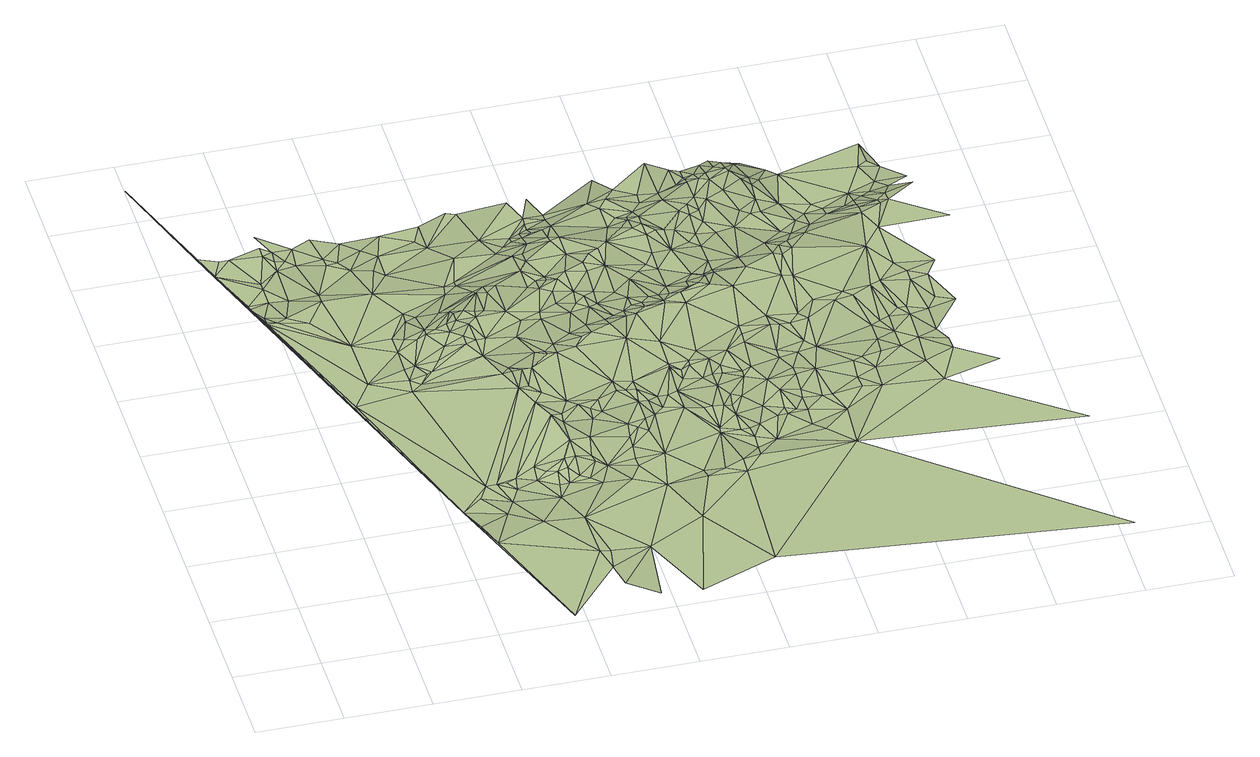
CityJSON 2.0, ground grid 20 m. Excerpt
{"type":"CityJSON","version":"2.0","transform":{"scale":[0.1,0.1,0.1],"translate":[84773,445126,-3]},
"CityObjects":{
"terrain1":{"type":"TINRelief","geometry":[{"type":"CompositeSurface","lod":"1","boundaries":[[[0,1,2]],[[3,1,0]],[[4,5,6]],[[0,2,7]],[[1,6,5]],[[8,0,7]],[[9,6,1]],[[1,5,2]],[[10,7,2]],[[8,7,10]],[[5,11,2]],[[12,3,0]],[[8,12,0]],[[13,1,3]],[[9,1,14]],[[15,16,5]],[[8,10,17]],[[15,5,18]],[[2,11,19]],[[8,17,12]],[[12,13,3]],[[14,1,20]],[[20,1,13]],[[10,2,21]],[[10,22,17]],[[5,23,11]],[[5,16,24]],[[15,24,16]],[[12,17,25]],[[2,19,21]],[[12,25,13]],[[26,5,24]],[[26,23,5]],[[10,21,22]],[[14,20,27]],[[11,28,19]],[[20,13,29]],[[15,18,30]],[[13,25,29]],[[31,17,22]],[[23,28,11]],[[14,27,32]],[[31,25,17]],[[15,33,24]],[[20,29,27]],[[26,24,34]],[[26,34,23]],[[31,22,21]],[[29,35,27]],[[36,32,27]],[[37,29,25]],[[36,27,35]],[[15,30,33]],[[23,34,38]],[[21,19,39]],[[40,35,29]],[[24,33,34]],[[19,28,41]],[[31,37,25]],[[40,36,35]],[[19,41,42]],[[43,40,29]],[[18,44,30]],[[38,34,45]],[[43,29,37]],[[46,36,47]],[[19,42,39]],[[47,36,40]],[[38,45,48]],[[38,48,49]],[[43,47,40]],[[50,41,28]],[[45,49,48]],[[34,33,51]],[[21,39,52]],[[31,21,53]],[[34,51,45]],[[54,42,41]],[[50,55,41]],[[43,37,56]],[[31,53,37]],[[23,38,57]],[[54,39,42]],[[54,41,55]],[[58,49,45]],[[43,59,47]],[[23,57,28]],[[30,60,33]],[[50,61,55]],[[21,52,62]],[[51,58,45]],[[54,55,61]],[[51,33,60]],[[30,44,63]],[[43,56,59]],[[64,52,39]],[[65,49,58]],[[54,66,39]],[[50,28,67]],[[59,68,47]],[[38,49,69]],[[37,70,56]],[[53,21,62]],[[54,61,71]],[[30,63,60]],[[66,64,39]],[[37,53,70]],[[65,58,72]],[[73,44,74]],[[75,52,64]],[[51,76,58]],[[54,77,66]],[[50,78,61]],[[54,71,79]],[[59,56,80]],[[81,72,58]],[[73,63,44]],[[81,58,76]],[[54,79,77]],[[82,73,74]],[[66,83,64]],[[65,84,49]],[[56,70,80]],[[59,85,68]],[[75,62,52]],[[51,86,76]],[[61,87,71]],[[73,60,63]],[[75,64,83]],[[65,72,88]],[[38,69,57]],[[28,57,67]],[[66,77,83]],[[59,80,85]],[[86,81,76]],[[88,72,81]],[[51,60,89]],[[50,67,78]],[[71,87,79]],[[77,90,83]],[[91,81,86]],[[61,78,87]],[[70,53,92]],[[75,83,93]],[[84,69,49]],[[77,79,94]],[[91,88,81]],[[75,93,62]],[[51,89,86]],[[80,70,95]],[[65,88,96]],[[77,94,90]],[[97,91,86]],[[80,95,85]],[[65,96,84]],[[79,98,94]],[[99,88,91]],[[79,87,98]],[[53,100,92]],[[90,94,101]],[[102,97,86]],[[83,103,93]],[[83,90,104]],[[97,99,91]],[[70,92,105]],[[96,88,99]],[[89,102,86]],[[70,105,95]],[[53,62,106]],[[90,101,104]],[[107,101,94]],[[83,104,103]],[[78,108,87]],[[108,98,87]],[[109,78,67]],[[57,110,67]],[[111,94,98]],[[112,99,97]],[[62,93,106]],[[92,100,105]],[[112,97,102]],[[60,113,89]],[[111,107,94]],[[114,101,107]],[[110,109,67]],[[115,57,69]],[[96,99,116]],[[53,117,100]],[[108,111,98]],[[104,101,114]],[[118,108,78]],[[119,84,96]],[[120,69,84]],[[73,121,60]],[[85,95,122]],[[115,123,57]],[[57,124,110]],[[123,124,57]],[[116,99,112]],[[119,120,84]],[[93,103,106]],[[124,109,110]],[[118,111,108]],[[125,102,89]],[[126,114,107]],[[119,96,127]],[[96,116,127]],[[104,114,126]],[[125,112,102]],[[115,69,128]],[[95,105,122]],[[128,69,120]],[[129,107,111]],[[115,130,123]],[[53,106,117]],[[131,78,109]],[[129,126,107]],[[130,109,124]],[[123,130,124]],[[118,129,111]],[[125,116,112]],[[118,78,132]],[[119,133,120]],[[125,127,116]],[[121,113,60]],[[103,104,134]],[[135,73,136]],[[115,128,130]],[[125,89,113]],[[119,127,137]],[[105,100,138]],[[129,139,126]],[[131,109,130]],[[104,126,134]],[[128,120,133]],[[131,132,78]],[[119,137,133]],[[103,140,106]],[[141,139,129]],[[118,142,129]],[[134,126,139]],[[105,143,122]],[[103,134,140]],[[125,144,127]],[[100,117,145]],[[141,134,139]],[[128,146,130]],[[125,113,147]],[[142,141,129]],[[118,132,148]],[[149,133,137]],[[150,128,133]],[[151,131,130]],[[135,121,73]],[[117,106,152]],[[105,138,143]],[[118,148,142]],[[127,153,137]],[[140,152,106]],[[125,147,154]],[[100,145,138]],[[150,133,149]],[[146,151,130]],[[155,149,137]],[[125,154,156]],[[157,132,131]],[[158,134,141]],[[117,152,159]],[[125,156,144]],[[142,158,141]],[[157,131,151]],[[144,153,127]],[[121,147,113]],[[140,134,160]],[[150,149,155]],[[122,143,161]],[[140,160,152]],[[153,155,137]],[[162,135,136]],[[160,134,158]],[[163,132,157]],[[117,159,145]],[[146,157,151]],[[150,164,128]],[[128,164,146]],[[142,165,158]],[[163,157,146]],[[166,148,132]],[[160,158,165]],[[143,138,161]],[[166,132,163]],[[150,155,167]],[[168,154,147]],[[144,156,169]],[[142,148,170]],[[168,156,154]],[[121,168,147]],[[144,169,153]],[[171,163,146]],[[160,172,152]],[[159,152,173]],[[174,155,153]],[[175,169,156]],[[142,176,165]],[[150,167,164]],[[166,170,148]],[[164,171,146]],[[174,167,155]],[[177,153,169]],[[175,156,168]],[[135,178,121]],[[160,165,172]],[[159,179,145]],[[166,163,180]],[[138,181,161]],[[142,170,182]],[[138,145,183]],[[184,163,171]],[[175,177,169]],[[177,174,153]],[[142,182,176]],[[184,180,163]],[[167,185,164]],[[121,186,168]],[[174,185,167]],[[173,152,172]],[[172,165,176]],[[175,187,177]],[[175,168,187]],[[121,178,186]],[[166,188,170]],[[189,164,185]],[[159,190,179]],[[138,191,181]],[[159,173,190]],[[187,174,177]],[[166,180,188]],[[138,183,191]],[[192,185,174]],[[184,171,193]],[[192,189,185]],[[183,145,179]],[[184,193,180]],[[194,182,170]],[[195,194,170]],[[195,170,188]],[[164,196,171]],[[187,197,174]],[[162,198,135]],[[192,174,197]],[[199,176,182]],[[172,176,199]],[[135,198,178]],[[200,180,193]],[[200,188,180]],[[201,197,187]],[[168,202,187]],[[189,196,164]],[[192,203,189]],[[192,197,203]],[[196,193,171]],[[204,199,182]],[[172,199,205]],[[173,172,206]],[[201,203,197]],[[186,178,207]],[[208,182,194]],[[209,195,188]],[[172,205,206]],[[202,201,187]],[[195,210,194]],[[183,179,211]],[[168,186,212]],[[204,205,199]],[[204,182,208]],[[213,190,173]],[[214,200,193]],[[213,173,206]],[[215,203,201]],[[200,216,188]],[[209,210,195]],[[217,179,190]],[[204,208,205]],[[218,189,203]],[[210,208,194]],[[209,188,216]],[[198,207,178]],[[215,201,202]],[[168,212,202]],[[183,211,219]],[[196,214,193]],[[217,211,179]],[[213,217,190]],[[214,220,200]],[[220,216,200]],[[221,196,189]],[[186,207,212]],[[222,205,208]],[[223,191,183]],[[215,218,203]],[[209,224,210]],[[222,208,210]],[[209,216,224]],[[221,189,218]],[[219,211,225]],[[217,225,211]],[[213,206,226]],[[227,206,205]],[[215,202,228]],[[229,216,220]],[[215,228,218]],[[230,183,219]],[[231,224,216]],[[198,232,207]],[[233,210,224]],[[196,234,214]],[[213,226,217]],[[235,219,225]],[[217,235,225]],[[234,220,214]],[[227,205,222]],[[236,228,202]],[[229,231,216]],[[232,212,207]],[[237,222,210]],[[233,224,231]],[[234,229,220]],[[226,206,227]],[[235,238,219]],[[239,236,202]],[[237,210,233]],[[240,218,228]],[[239,202,212]],[[221,241,196]],[[223,183,230]],[[217,242,235]],[[243,231,229]],[[196,244,234]],[[245,221,218]],[[246,228,236]],[[238,247,219]],[[235,248,238]],[[217,226,242]],[[240,245,218]],[[196,241,244]],[[243,229,234]],[[237,249,222]],[[198,250,232]],[[227,222,249]],[[233,231,251]],[[252,240,228]],[[239,246,236]],[[238,248,253]],[[247,230,219]],[[235,254,248]],[[235,242,254]],[[255,221,245]],[[238,253,247]],[[244,243,234]],[[256,245,240]],[[257,212,232]],[[258,231,243]],[[255,241,221]],[[259,228,246]],[[260,239,212]],[[226,261,242]],[[253,248,254]],[[226,227,261]],[[262,246,239]],[[258,251,231]],[[237,233,263]],[[250,257,232]],[[256,255,245]],[[256,240,252]],[[259,252,228]],[[227,249,264]],[[233,251,263]],[[265,243,244]],[[162,266,198]],[[237,263,249]],[[254,242,267]],[[253,254,267]],[[267,242,261]],[[258,243,268]],[[269,262,239]],[[265,268,243]],[[270,260,212]],[[270,212,257]],[[269,239,260]],[[253,271,247]],[[255,272,241]],[[262,259,246]],[[247,271,230]],[[261,227,273]],[[263,264,249]],[[253,267,271]],[[241,274,244]],[[227,264,273]],[[256,275,255]],[[258,268,276]],[[256,252,275]],[[276,268,265]],[[277,262,269]],[[269,260,278]],[[270,278,260]],[[258,279,251]],[[280,259,262]],[[277,280,262]],[[274,265,244]],[[259,281,252]],[[230,271,282]],[[230,282,283]],[[284,257,250]],[[275,272,255]],[[263,273,264]],[[263,251,279]],[[281,275,252]],[[258,276,285]],[[284,270,257]],[[277,269,286]],[[261,273,287]],[[288,269,278]],[[289,276,265]],[[288,278,270]],[[241,272,290]],[[291,281,259]],[[277,286,280]],[[258,285,279]],[[292,267,261]],[[263,287,273]],[[293,275,281]],[[241,290,274]],[[274,289,265]],[[288,270,284]],[[289,285,276]],[[198,266,250]],[[294,259,280]],[[293,281,291]],[[263,279,295]],[[296,271,267]],[[275,297,272]],[[298,286,269]],[[288,298,269]],[[294,291,259]],[[292,261,287]],[[299,279,285]],[[294,280,286]],[[289,299,285]],[[296,282,271]],[[293,297,275]],[[263,300,287]],[[263,295,300]],[[301,293,291]],[[288,284,302]],[[290,289,274]],[[303,299,289]],[[304,279,299]],[[304,295,279]],[[294,301,291]],[[292,305,267]],[[288,302,298]],[[301,297,293]],[[296,267,305]],[[284,250,266]],[[306,303,289]],[[304,299,303]],[[290,306,289]],[[298,307,286]],[[297,308,272]],[[294,286,307]],[[272,308,290]],[[284,309,302]],[[310,292,287]],[[311,295,304]],[[301,312,297]],[[294,312,301]],[[313,287,300]],[[311,300,295]],[[298,302,314]],[[315,310,287]],[[316,304,303]],[[316,303,306]],[[284,317,309]],[[294,307,312]],[[296,318,282]],[[312,319,297]],[[315,287,320]],[[313,320,287]],[[298,314,321]],[[298,321,307]],[[302,309,314]],[[311,313,300]],[[322,305,292]],[[297,319,323]],[[324,292,310]],[[284,325,317]],[[290,326,306]],[[327,304,316]],[[297,323,308]],[[324,322,292]],[[296,305,328]],[[311,304,329]],[[314,309,330]],[[331,316,306]],[[324,310,315]],[[321,314,330]],[[329,304,327]],[[284,266,325]],[[331,327,316]],[[312,307,332]],[[331,306,326]],[[333,330,309]],[[334,305,322]],[[335,322,324]],[[311,336,313]],[[317,333,309]],[[337,324,315]],[[312,332,319]],[[337,315,320]],[[296,328,338]],[[334,328,305]],[[321,339,307]],[[290,308,340]],[[321,330,341]],[[336,320,313]],[[334,322,335]],[[342,335,324]],[[311,329,336]],[[337,342,324]],[[290,340,326]],[[337,320,343]],[[296,338,318]],[[331,344,327]],[[333,341,330]],[[323,319,345]],[[321,341,346]],[[344,329,327]],[[342,334,335]],[[323,345,308]],[[343,320,336]],[[307,347,332]],[[321,346,339]],[[331,326,344]],[[307,339,347]],[[319,332,348]],[[337,349,342]],[[337,343,349]],[[350,328,334]],[[319,348,345]],[[349,343,336]],[[344,351,329]],[[317,325,352]],[[317,352,333]],[[338,328,353]],[[354,341,333]],[[344,326,355]],[[346,341,354]],[[356,336,329]],[[353,328,350]],[[308,357,340]],[[308,345,357]],[[344,355,351]],[[358,349,336]],[[359,334,342]],[[351,356,329]],[[162,360,266]],[[355,326,340]],[[266,352,325]],[[361,342,349]],[[351,355,362]],[[346,363,339]],[[364,348,332]],[[347,364,332]],[[352,354,333]],[[358,336,365]],[[359,350,334]],[[347,339,363]],[[351,362,356]],[[348,366,345]],[[346,354,363]],[[367,336,356]],[[365,336,367]],[[361,349,358]],[[357,345,366]],[[359,342,361]],[[347,363,364]],[[353,350,368]],[[348,369,366]],[[364,369,348]],[[355,340,370]],[[355,370,362]],[[352,371,354]],[[371,363,354]],[[338,353,372]],[[358,365,373]],[[357,366,374]],[[359,368,350]],[[365,367,373]],[[362,375,356]],[[376,361,358]],[[376,358,373]],[[369,374,366]],[[340,357,377]],[[363,378,364]],[[357,374,379]],[[367,356,375]],[[353,368,372]],[[359,361,380]],[[362,370,375]],[[364,378,369]],[[266,381,352]],[[382,371,352]],[[383,363,371]],[[384,373,367]],[[380,361,376]],[[340,377,370]],[[385,376,373]],[[369,386,374]],[[387,368,359]],[[357,379,377]],[[359,380,388]],[[384,367,375]],[[386,379,374]],[[385,373,384]],[[369,378,386]],[[389,380,376]],[[390,378,363]],[[389,376,385]],[[382,383,371]],[[387,359,388]],[[391,372,368]],[[388,380,389]],[[383,390,363]],[[387,392,368]],[[392,391,368]],[[382,352,381]],[[393,375,370]],[[389,385,394]],[[395,379,386]],[[388,389,394]],[[385,384,396]],[[384,375,396]],[[377,393,370]],[[377,379,397]],[[398,386,378]],[[399,378,390]],[[385,396,394]],[[387,400,392]],[[397,379,395]],[[401,391,392]],[[382,381,383]],[[401,392,400]],[[387,388,402]],[[388,394,403]],[[387,402,400]],[[396,375,404]],[[404,375,393]],[[401,405,391]],[[406,390,383]],[[395,386,398]],[[401,400,407]],[[388,403,402]],[[266,408,381]],[[377,397,409]],[[400,402,407]],[[406,383,381]],[[377,409,393]],[[401,407,405]],[[399,410,378]],[[406,399,390]],[[396,411,394]],[[403,394,412]],[[407,402,413]],[[412,394,411]],[[397,395,414]],[[415,398,378]],[[403,413,402]],[[409,416,393]],[[405,407,417]],[[404,393,416]],[[409,397,418]],[[406,419,399]],[[407,413,417]],[[410,415,378]],[[395,398,414]],[[420,411,396]],[[409,418,416]],[[396,404,421]],[[404,416,422]],[[403,423,413]],[[403,412,424]],[[399,419,410]],[[425,417,413]],[[420,396,421]],[[418,422,416]],[[406,381,426]],[[412,411,427]],[[423,425,413]],[[403,424,423]],[[404,422,428]],[[429,414,398]],[[430,417,425]],[[406,431,419]],[[420,427,411]],[[432,424,412]],[[404,428,421]],[[415,429,398]],[[432,412,427]],[[418,433,422]],[[434,425,423]],[[434,430,425]],[[420,421,435]],[[420,435,427]],[[419,431,410]],[[436,418,397]],[[436,397,414]],[[433,428,422]],[[437,423,424]],[[406,426,431]],[[437,434,423]],[[432,438,424]],[[410,439,415]],[[381,408,426]],[[440,429,415]],[[441,414,429]],[[432,427,442]],[[435,421,443]],[[431,439,410]],[[438,437,424]],[[432,442,438]],[[427,435,444]],[[443,421,428]],[[440,415,439]],[[441,429,440]],[[445,434,437]],[[266,446,408]],[[427,444,442]],[[435,443,444]],[[438,442,447]],[[433,448,428]],[[436,433,418]],[[440,439,449]],[[442,444,447]],[[448,443,428]],[[441,440,449]],[[431,450,439]],[[451,437,438]],[[441,436,414]],[[431,426,450]],[[451,445,437]],[[451,438,447]],[[444,443,452]],[[441,449,453]],[[449,439,454]],[[452,443,448]],[[455,447,444]],[[441,453,456]],[[450,454,439]],[[449,454,453]],[[426,408,457]],[[451,447,455]],[[441,456,436]],[[458,444,452]],[[450,426,457]],[[433,459,448]],[[456,453,460]],[[452,448,461]],[[455,444,458]],[[453,454,460]],[[450,462,454]],[[436,459,433]],[[458,452,463]],[[452,461,463]],[[436,456,464]],[[456,460,465]],[[450,466,462]],[[450,457,466]],[[460,454,467]],[[459,461,448]],[[456,468,464]],[[454,462,467]],[[456,465,468]],[[457,408,469]],[[460,467,465]],[[463,461,470]],[[455,458,471]],[[436,464,472]],[[458,463,471]],[[436,472,459]],[[459,473,461]],[[465,467,474]],[[470,461,475]],[[468,465,476]],[[473,475,461]],[[467,462,477]],[[463,470,471]],[[464,468,478]],[[465,474,476]],[[472,464,478]],[[474,467,477]],[[470,475,479]],[[468,476,478]],[[459,472,480]],[[470,479,471]],[[459,480,473]],[[474,477,476]],[[455,471,481]],[[473,482,475]],[[479,475,482]],[[471,479,483]],[[473,480,482]],[[472,484,480]],[[479,482,483]],[[471,483,485]],[[482,480,484]],[[455,481,486]],[[487,483,482]],[[487,485,483]],[[487,482,484]],[[471,485,488]],[[472,489,484]],[[471,488,481]],[[490,485,487]],[[490,488,485]],[[491,487,484]],[[491,490,487]],[[492,481,488]],[[492,493,481]],[[493,486,481]],[[494,488,490]],[[492,486,493]],[[494,492,488]]]}]}
},
"vertices":[
[159,1240,8],[115,1370,8],[180,1170,17],[159,1250,8],[1,1710,9],[429,420,18],[90,1440,8],[181,1180,14],[182,1200,10],[137,1420,8],[203,1170,17],[294,840,18],[204,1250,10],[204,1300,10],[159,1420,8],[472,290,25],[452,360,21],[226,1180,17],[570,0,26],[339,910,18],[205,1320,8],[337,1050,18],[270,1150,17],[499,500,17],[520,390,20],[249,1250,8],[477,460,17],[226,1390,28],[427,860,18],[249,1350,14],[677,200,31],[315,1220,16],[227,1420,28],[587,340,24],[541,430,18],[248,1370,24],[250,1400,27],[317,1250,9],[523,500,17],[430,1000,20],[272,1370,21],[430,900,18],[429,940,17],[294,1360,12],[692,140,30],[562,470,18],[227,1460,28],[295,1400,27],[546,500,17],[569,510,17],[452,880,18],[645,410,26],[430,1050,19],[430,1220,14],[453,940,24],[471,900,27],[360,1350,8],[632,730,88],[609,480,27],[357,1370,9],[674,320,33],[481,900,32],[475,1130,18],[699,190,36],[451,1030,28],[611,520,33],[475,1010,38],[610,790,85],[340,1420,28],[654,670,89],[406,1320,8],[500,920,44],[632,490,40],[787,180,37],[704,80,29],[473,1100,19],[652,450,29],[496,1010,49],[587,870,78],[522,950,56],[385,1350,10],[655,480,42],[769,20,35],[497,1030,46],[677,620,88],[405,1410,13],[674,450,30],[563,920,78],[675,500,59],[744,430,33],[517,1010,58],[677,480,49],[452,1300,12],[498,1110,20],[542,980,70],[444,1380,8],[698,540,75],[699,460,38],[564,950,77],[699,500,61],[474,1280,11],[542,1010,69],[720,450,34],[542,1080,44],[561,1060,60],[475,1350,10],[580,1170,20],[563,1010,75],[587,930,77],[629,810,82],[632,790,87],[587,990,76],[742,490,47],[810,430,30],[565,1040,70],[675,700,89],[736,500,55],[585,1200,18],[608,930,77],[698,600,80],[700,620,86],[878,390,31],[496,1420,7],[654,730,89],[654,790,88],[767,480,37],[587,1040,74],[743,540,75],[721,660,88],[608,1010,75],[677,790,88],[698,850,81],[676,920,75],[743,640,88],[632,1100,68],[924,260,34],[861,10,34],[765,600,74],[586,1350,11],[610,1030,75],[629,1120,57],[631,1030,74],[675,1010,77],[565,1380,9],[832,540,58],[631,1290,19],[743,830,88],[834,470,31],[699,970,78],[767,630,81],[789,650,86],[722,830,88],[609,1190,24],[835,570,70],[832,490,36],[790,620,75],[834,520,46],[722,850,80],[654,1090,72],[610,1210,18],[652,1120,66],[587,1430,8],[1040,80,35],[745,870,80],[834,700,88],[677,1110,72],[743,970,73],[835,670,86],[901,500,30],[857,560,65],[745,990,78],[789,840,88],[744,1150,69],[744,1220,56],[877,640,70],[878,550,58],[744,1090,69],[877,580,69],[970,390,36],[722,1280,21],[789,900,78],[655,1460,10],[766,1070,78],[700,1340,18],[810,870,88],[857,670,84],[968,420,29],[901,590,68],[812,980,70],[878,690,88],[744,1230,48],[677,1450,10],[880,670,82],[834,880,88],[790,1050,79],[787,1010,77],[902,840,89],[900,640,69],[1057,390,34],[767,1110,68],[832,920,77],[924,610,67],[970,600,66],[923,650,68],[789,1100,73],[790,1120,67],[764,1180,68],[1013,410,35],[812,1090,80],[832,1010,69],[834,1040,78],[743,1300,20],[1036,540,30],[766,1220,58],[880,900,88],[946,650,67],[857,990,69],[787,1260,51],[967,720,88],[766,1330,18],[877,930,77],[968,730,88],[834,1110,80],[790,1450,19],[856,1030,70],[765,1310,23],[835,1240,65],[856,1190,64],[970,660,66],[899,940,75],[812,1390,18],[877,1000,68],[1059,430,35],[880,1040,70],[923,920,85],[789,1310,29],[1014,600,58],[880,1100,81],[790,1340,18],[1037,550,34],[990,690,73],[969,810,89],[833,1260,61],[924,950,75],[945,920,87],[992,710,82],[1033,600,58],[810,1370,17],[812,1320,31],[879,1130,81],[1101,440,34],[924,1030,66],[1035,690,67],[809,1350,18],[835,1310,43],[1014,730,88],[1012,720,84],[1103,470,28],[945,1000,71],[1060,660,63],[1082,540,29],[856,1250,65],[1059,600,56],[923,1110,80],[899,1160,80],[969,940,86],[1314,430,35],[854,1310,50],[947,970,72],[1081,580,42],[1105,510,28],[856,1370,21],[1037,760,88],[923,1170,81],[1014,940,88],[1059,730,85],[970,970,74],[1078,600,50],[1102,540,29],[968,1070,64],[1081,630,59],[1059,700,65],[857,1390,17],[835,1450,20],[1150,490,27],[990,990,72],[1105,620,56],[946,1190,81],[1127,550,28],[1015,950,87],[1059,930,88],[1081,700,64],[968,1260,61],[1082,720,70],[1125,680,60],[992,1090,64],[948,1360,55],[1104,750,84],[1147,600,36],[1012,990,72],[1015,1110,64],[1126,700,60],[1172,570,27],[1035,980,79],[1037,1020,68],[968,1330,61],[1057,970,87],[1172,660,58],[1149,820,89],[1195,570,28],[990,1230,79],[1037,1090,63],[1148,710,60],[1037,1140,69],[1192,590,30],[1013,1220,82],[1081,990,82],[1237,520,29],[990,1480,20],[1149,770,83],[1037,1190,82],[1192,630,49],[992,1290,60],[1148,790,89],[1014,1260,73],[1261,490,34],[1125,980,88],[1082,1020,72],[989,1360,60],[1102,1050,66],[1217,580,29],[1104,990,88],[1217,730,57],[1240,570,30],[1034,1300,61],[1015,1280,65],[1082,1150,62],[1036,1230,82],[1014,1390,57],[1239,670,53],[1172,960,88],[1238,610,33],[1037,1260,79],[1060,1200,82],[1126,1020,80],[1217,810,87],[1240,630,40],[1237,690,55],[1216,750,63],[1079,1200,80],[1058,1330,58],[1127,1040,69],[1323,550,31],[1060,1360,57],[1283,610,30],[1147,1030,78],[1150,1090,63],[1215,840,89],[1103,1200,74],[1102,1300,81],[1827,0,36],[1127,1250,83],[1148,1050,68],[1285,680,51],[1261,740,55],[1127,1170,59],[1238,810,85],[1149,1150,59],[1104,1350,60],[1283,770,60],[1217,1020,88],[1305,610,30],[1105,1470,52],[1147,1190,61],[1261,810,82],[1215,1080,67],[1147,1240,78],[1284,970,89],[1305,750,54],[1285,830,89],[1149,1270,84],[1418,610,32],[1375,620,31],[1372,650,33],[1193,1190,57],[1172,1220,68],[1305,820,80],[1170,1350,79],[1170,1290,84],[1171,1250,77],[1373,690,48],[1149,1430,55],[1150,1370,60],[1285,1050,88],[1195,1280,81],[1328,870,89],[1238,1200,56],[1307,960,90],[1375,860,86],[1395,700,48],[1170,1370,71],[1171,1390,60],[1195,1350,84],[1217,1340,84],[1284,1120,63],[1172,1420,54],[1418,670,36],[1192,1380,73],[1554,600,32],[1304,1040,88],[1442,750,48],[1262,1250,59],[1237,1300,82],[1216,1370,80],[1397,880,89],[1442,800,49],[1306,1080,84],[1217,1430,55],[1330,1060,88],[1440,710,46],[1284,1240,54],[1330,1160,56],[1327,1090,83],[1260,1370,85],[1266,1360,85],[1239,1390,76],[1531,670,32],[1305,1280,59],[1349,1140,62],[1418,870,84],[1240,1440,55],[1487,720,45],[1284,1330,82],[1373,1110,83],[1261,1410,70],[1306,1240,54],[1486,1020,91],[1287,1400,68],[1305,1340,73],[1486,770,46],[1464,810,50],[1463,890,87],[1307,1320,68],[1372,1190,55],[1352,1260,52],[1304,1410,58],[1825,390,34],[1327,1340,61],[1397,1160,62],[1486,820,50],[1532,740,44],[1353,1380,53],[1396,1210,53],[1510,840,54],[1533,820,46],[1375,1360,52],[1487,900,87],[1600,700,33],[1420,1240,52],[1507,1140,89],[1531,840,52],[1442,1190,59],[1577,760,42],[1440,1220,52],[1530,950,89],[1555,900,77],[1598,730,36],[1578,830,45],[1553,920,87],[1687,630,37],[1487,1210,57],[1508,1260,49],[1530,1080,90],[1509,1170,80],[1600,860,51],[1509,1190,72],[1597,910,76],[1644,850,43],[1621,940,87],[1510,1220,60],[1555,1160,90],[1554,1350,47],[1553,1180,84],[1532,1240,53],[1575,1170,89],[1554,1250,53],[1575,1430,44],[1576,1200,83],[1575,1290,47],[1690,1080,91],[1599,1260,54],[1643,1220,85],[1600,1340,45],[1575,1360,50],[1645,1280,56]
]}
